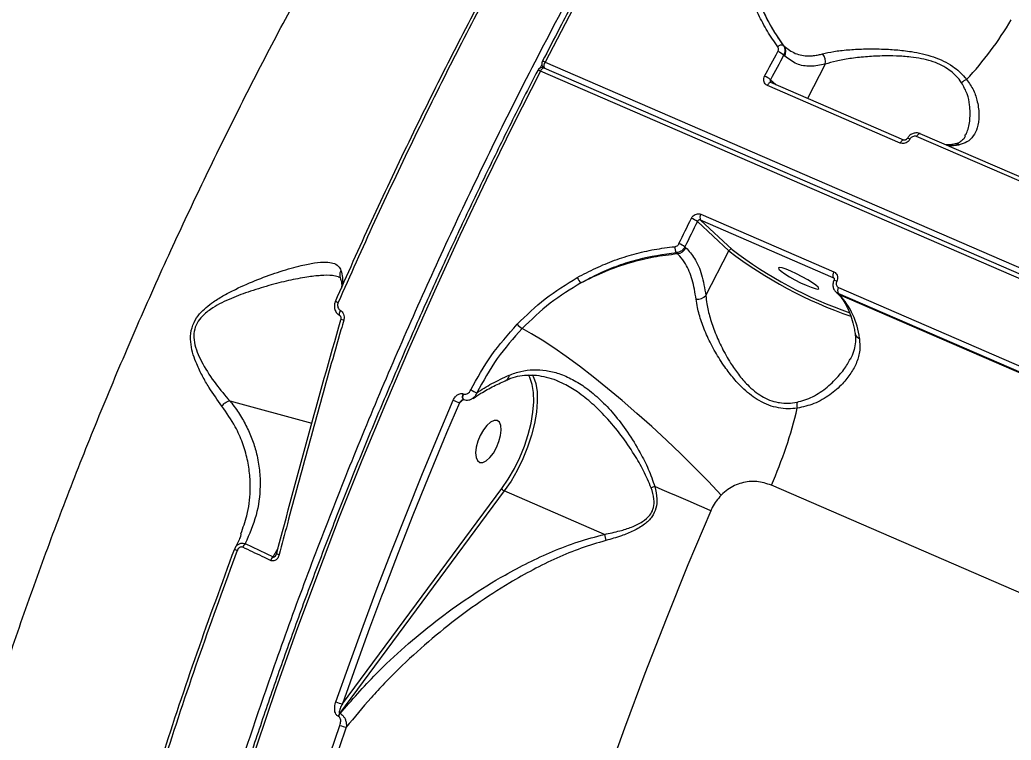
# Model space of a CAD drawing. Header units: millimetres. Extents: x -10881 to 8954, y -8695 to 5624.
# Drawn here: x -5964 to -5766.9, y 3173.7 to 3316.8 of the extents above; entities that cross this region are included whole.
import ezdxf

# ---------------------------------------------------------------- set-up
doc = ezdxf.new("R2010")
doc.units = ezdxf.units.MM
for name, color, linetype in [('DIKOM_ОБЪЕКТ', 7, 'Continuous'), ('DIKOM_РАЗМЕР_ЗОНА', 7, 'Continuous'), ('DIKOM_РАЗМЕР_ОБЪЕКТА', 7, 'Continuous')]:
    doc.layers.add(name, color=color, linetype=linetype)
doc.styles.add('style1', font='arial.ttf', dxfattribs={"width": 0.8})
doc.dimstyles.new('1-50', dxfattribs={"dimtxt": 300, "dimasz": 200, "dimexe": 100, "dimexo": 0, "dimgap": 100, "dimtad": 1, "dimtxsty": 'style1', "dimcen": 200, "dimclrd": 7, "dimclre": 7, "dimclrt": 7, "dimadec": 1, "dimazin": 2, "dimtfac": 1, "dimtmove": 0, "dimatfit": 2, "dimfxl": 0, "dimlwd": 25, "dimlwe": 18, "dimarcsym": 0})

# ---------------------------------------------------------------- blocks, each defined once
blk = doc.blocks.new('*D9')
at = {"layer": 'Defpoints', "color": 0, "transparency": 16777216}
for p in [(-9533.99, 4149), (-6877.05, 4149), (-2715.65, -5051.15)]:
    blk.add_point(p, dxfattribs=at)
at = {"layer": 'DIKOM_РАЗМЕР_ОБЪЕКТА', "color": 7, "lineweight": 18, "transparency": 16777216}
for p, q in [((-6877.05, 4149), (-9633.99, 4149)), ((-2715.65, -5051.15), (-9633.99, -5051.15))]:
    blk.add_line(p, q, dxfattribs=at)
at = {"layer": 'DIKOM_РАЗМЕР_ОБЪЕКТА', "color": 7, "lineweight": 25, "transparency": 16777216}
blk.add_line((-9533.99, -4851.15), (-9533.99, 3949), dxfattribs=at)
at = {"layer": 'DIKOM_РАЗМЕР_ОБЪЕКТА', "color": 7, "transparency": 16777216}
for points in [[(-9567.32, 3949), (-9500.66, 3949), (-9533.99, 4149)], [(-9567.32, -4851.15), (-9500.66, -4851.15), (-9533.99, -5051.15)]]:
    blk.add_solid(points, dxfattribs=at)
at = {"layer": 'DIKOM_РАЗМЕР_ОБЪЕКТА', "color": 7, "transparency": 16777216, "insert": (-9787.16, -451.07), "char_height": 300, "attachment_point": 5, "rotation": 90, "style": 'style1'}
blk.add_mtext('9200', dxfattribs=at)
blk = doc.blocks.new('*D11')
at = {"layer": 'Defpoints', "color": 0, "transparency": 16777216}
for p in [(-7028.45, 5624.13), (-10431.26, -7165.91), (-2784.83, -7165.91)]:
    blk.add_point(p, dxfattribs=at)
at = {"layer": 'DIKOM_РАЗМЕР_ЗОНА', "color": 7, "lineweight": 18, "transparency": 16777216}
for p, q in [((-7028.45, 5624.13), (-10531.26, 5624.13)), ((-2784.83, -7165.91), (-10531.26, -7165.91))]:
    blk.add_line(p, q, dxfattribs=at)
at = {"layer": 'DIKOM_РАЗМЕР_ЗОНА', "color": 7, "lineweight": 25, "transparency": 16777216}
blk.add_line((-10431.26, 5424.13), (-10431.26, -6965.91), dxfattribs=at)
at = {"layer": 'DIKOM_РАЗМЕР_ЗОНА', "color": 7, "transparency": 16777216}
for points in [[(-10464.6, 5424.13), (-10397.93, 5424.13), (-10431.26, 5624.13)], [(-10464.6, -6965.91), (-10397.93, -6965.91), (-10431.26, -7165.91)]]:
    blk.add_solid(points, dxfattribs=at)
at = {"layer": 'DIKOM_РАЗМЕР_ЗОНА', "color": 7, "transparency": 16777216, "insert": (-10684.43, -770.89), "char_height": 300, "attachment_point": 5, "rotation": 90, "style": 'style1'}
blk.add_mtext('12800', dxfattribs=at)

msp = doc.modelspace()

# ---------------------------------------------------------------- linework, layer by layer
at = {"layer": 'DIKOM_ОБЪЕКТ', "color": 7, "linetype": 'Continuous', "lineweight": 15}
for p, q in [((-5812.202, 3311.744), (-5812.017, 3311.573)), ((-5811.922, 3309.61), (-5812.123, 3309.796)), ((-5860.204, 3307.975), (-5860.617, 3307.177)), ((-5461.015, 3133.613), (-5860.463, 3306.636)), ((-5859.898, 3307.354), (-5859.815, 3307.277)), ((-5460.28, 3134.221), (-5859.729, 3307.244)), ((-5859.553, 3308.401), (-5460.105, 3135.378)), ((-5803.891, 3308.003), (-5807.386, 3301.224)), ((-5814.755, 3304.933), (-5813.71, 3303.964)), ((-5788.952, 3292.353), (-5815.362, 3303.792)), ((-5814.64, 3304.371), (-5814.696, 3304.404)), ((-5788.235, 3292.929), (-5814.645, 3304.368)), ((-5717.219, 3263.965), (-5785.72, 3293.636)), ((-5716.505, 3264.535), (-5785.005, 3294.207)), ((-5802.251, 3265.598), (-5828.661, 3277.038)), ((-5828.661, 3277.038), (-5822.364, 3271.197)), ((-5828.558, 3278.199), (-5802.148, 3266.76)), ((-5823.003, 3270.935), (-5829.282, 3276.759)), ((-5831.745, 3271.739), (-5831.544, 3271.553)), ((-5833.259, 3270.374), (-5833.444, 3270.545)), ((-5827.589, 3262.041), (-5823.003, 3270.935)), ((-5802.093, 3265.452), (-5802.251, 3265.598)), ((-5801.191, 3263.63), (-5732.69, 3233.959)), ((-5801.744, 3262.77), (-5801.521, 3262.563)), ((-5732.79, 3232.803), (-5801.291, 3262.474)), ((-5801.291, 3262.474), (-5801.069, 3262.269)), ((-5801.069, 3262.269), (-5732.569, 3232.597)), ((-5862.587, 3245.788), (-5862.847, 3246.269)), ((-5867.136, 3245.311), (-5867.164, 3245.298)), ((-5856.762, 3244.891), (-5856.957, 3244.973)), ((-5875.799, 3242.512), (-5875.721, 3242.478)), ((-5922.22, 3241.156), (-5905.911, 3236.707)), ((-5876.583, 3240.718), (-5879.117, 3234.746)), ((-5875.749, 3241.406), (-5876.583, 3240.718)), ((-5875.793, 3241.425), (-5875.715, 3241.391)), ((-5525.709, 3099.255), (-5814.566, 3224.375)), ((-5867.649, 3223.223), (-5900.399, 3179.039)), ((-5899.844, 3180.929), (-5868.146, 3223.694)), ((-5847.749, 3214.603), (-5867.649, 3223.223)), ((-5920.046, 3214.61), (-5920.006, 3214.73)), ((-5919.138, 3212.766), (-5913.614, 3210.156)), ((-5913.614, 3210.156), (-5912.61, 3211.846)), ((-5900.399, 3179.039), (-5900.299, 3178.996)), ((-5900.594, 3178.428), (-5900.694, 3178.471))]:
    msp.add_line(p, q, dxfattribs=at)
at = {"layer": 'DIKOM_ОБЪЕКТ', "color": 7, "linetype": 'Continuous', "lineweight": 15, "flags": 128}
for points in [[(-5853.952, 3319.067), (-5859.553, 3308.401)], [(-5815.899, 3305.635), (-5815.571, 3306.246), (-5815.242, 3306.857), (-5814.912, 3307.467), (-5814.583, 3308.076), (-5814.252, 3308.685), (-5813.922, 3309.294), (-5813.591, 3309.902), (-5813.26, 3310.51)], [(-5812.123, 3309.796), (-5812.453, 3309.19), (-5812.783, 3308.583), (-5813.113, 3307.976), (-5813.442, 3307.368), (-5813.771, 3306.76), (-5814.1, 3306.151), (-5814.428, 3305.542), (-5814.755, 3304.933)], [(-5860.463, 3306.636), (-5865.926, 3295.841), (-5871.266, 3284.947), (-5876.477, 3273.961), (-5881.556, 3262.894), (-5886.497, 3251.753), (-5891.297, 3240.55), (-5895.953, 3229.292), (-5900.459, 3217.991), (-5904.812, 3206.654), (-5909.009, 3195.293), (-5913.046, 3183.915), (-5916.919, 3172.532), (-5920.625, 3161.152), (-5924.162, 3149.785), (-5927.526, 3138.441), (-5930.714, 3127.129), (-5933.723, 3115.858), (-5936.552, 3104.639), (-5939.198, 3093.481), (-5941.658, 3082.392), (-5943.93, 3071.383), (-5946.013, 3060.463), (-5947.905, 3049.641)], [(-5859.729, 3307.244), (-5859.747, 3307.251), (-5859.836, 3307.259), (-5859.936, 3307.231), (-5860.043, 3307.169), (-5860.154, 3307.074), (-5860.264, 3306.95), (-5860.368, 3306.802), (-5860.463, 3306.636)], [(-5859.784, 3307.266), (-5859.825, 3307.293), (-5859.898, 3307.354)], [(-5814.645, 3304.368), (-5814.661, 3304.374), (-5814.747, 3304.384), (-5814.844, 3304.359), (-5814.949, 3304.3), (-5815.057, 3304.211), (-5815.164, 3304.093), (-5815.267, 3303.952), (-5815.362, 3303.792)], [(-5788.234, 3292.928), (-5788.251, 3292.935), (-5788.337, 3292.944), (-5788.435, 3292.919), (-5788.539, 3292.861), (-5788.647, 3292.771), (-5788.755, 3292.654), (-5788.858, 3292.512), (-5788.952, 3292.353)], [(-5785.005, 3294.207), (-5785.021, 3294.213), (-5785.107, 3294.222), (-5785.204, 3294.198), (-5785.308, 3294.14), (-5785.415, 3294.051), (-5785.522, 3293.935), (-5785.625, 3293.795), (-5785.72, 3293.636)], [(-5832.929, 3272.362), (-5832.622, 3272.992), (-5832.315, 3273.622), (-5832.007, 3274.252), (-5831.698, 3274.881), (-5831.389, 3275.51), (-5831.08, 3276.138), (-5830.77, 3276.767), (-5830.46, 3277.395)], [(-5829.282, 3276.759), (-5829.591, 3276.133), (-5829.9, 3275.506), (-5830.209, 3274.879), (-5830.517, 3274.252), (-5830.825, 3273.624), (-5831.132, 3272.996), (-5831.439, 3272.368), (-5831.745, 3271.739)], [(-5807.647, 3264.075), (-5806.662, 3263.679), (-5805.879, 3263.428), (-5805.362, 3263.343), (-5805.153, 3263.431), (-5805.268, 3263.685), (-5805.698, 3264.084), (-5806.408, 3264.596), (-5807.342, 3265.179), (-5808.422, 3265.787), (-5809.562, 3266.369), (-5810.67, 3266.879), (-5811.655, 3267.275), (-5812.438, 3267.526), (-5812.955, 3267.611), (-5813.165, 3267.523), (-5813.05, 3267.269), (-5812.62, 3266.87), (-5811.909, 3266.358), (-5810.976, 3265.775), (-5809.895, 3265.167), (-5808.755, 3264.585), (-5807.647, 3264.075)], [(-5801.521, 3262.563), (-5801.374, 3262.442), (-5801.069, 3262.269)], [(-5900.695, 3260.633), (-5900.821, 3260.687), (-5900.934, 3260.736), (-5901.033, 3260.778), (-5901.115, 3260.813), (-5901.178, 3260.839), (-5901.22, 3260.856), (-5901.24, 3260.863), (-5901.239, 3260.86)], [(-5900.261, 3259.125), (-5900.361, 3258.908), (-5900.434, 3258.694), (-5900.475, 3258.495), (-5900.483, 3258.322), (-5900.455, 3258.187), (-5900.395, 3258.096), (-5900.362, 3258.073)], [(-5900.15, 3257.272), (-5900.15, 3257.269), (-5900.131, 3257.253)], [(-5824.542, 3222.414), (-5827.092, 3225.103), (-5829.776, 3227.834), (-5832.565, 3230.579), (-5835.434, 3233.313), (-5838.354, 3236.008), (-5841.296, 3238.637), (-5844.231, 3241.175), (-5847.13, 3243.596), (-5849.965, 3245.877), (-5852.706, 3247.994), (-5855.329, 3249.928), (-5857.805, 3251.659), (-5860.112, 3253.169), (-5862.226, 3254.445), (-5864.126, 3255.473)], [(-5868.146, 3223.694), (-5866.855, 3225.589), (-5865.657, 3227.66), (-5864.582, 3229.858), (-5863.653, 3232.132), (-5862.894, 3234.428), (-5862.321, 3236.691), (-5861.949, 3238.869), (-5861.787, 3240.91), (-5861.838, 3242.765), (-5862.1, 3244.39), (-5862.568, 3245.749), (-5862.587, 3245.788)], [(-5862.106, 3246.369), (-5861.898, 3245.967), (-5861.627, 3245.291)], [(-5861.627, 3245.291), (-5861.415, 3244.566), (-5861.144, 3242.889), (-5861.092, 3240.976), (-5861.26, 3238.872), (-5861.643, 3236.626), (-5862.234, 3234.292), (-5863.017, 3231.925), (-5863.974, 3229.58), (-5865.083, 3227.312), (-5866.318, 3225.177), (-5867.649, 3223.223)], [(-5875.794, 3241.425), (-5875.847, 3241.46), (-5875.924, 3241.581), (-5875.959, 3241.762), (-5875.948, 3241.991), (-5875.893, 3242.248), (-5875.799, 3242.512)], [(-5875.715, 3241.391), (-5875.769, 3241.426), (-5875.846, 3241.547), (-5875.881, 3241.729), (-5875.87, 3241.957), (-5875.816, 3242.214), (-5875.721, 3242.478)], [(-5901.129, 3181.309), (-5898.454, 3188.842), (-5895.708, 3196.369), (-5892.893, 3203.886), (-5890.009, 3211.392), (-5887.058, 3218.883), (-5884.041, 3226.357), (-5880.959, 3233.81), (-5877.813, 3241.241)], [(-5871.102, 3236.252), (-5871.802, 3235.354), (-5872.421, 3234.269), (-5872.911, 3233.086), (-5873.231, 3231.901), (-5873.355, 3230.81), (-5873.273, 3229.9), (-5872.992, 3229.247), (-5872.534, 3228.902), (-5871.938, 3228.893), (-5871.25, 3229.223), (-5870.527, 3229.862), (-5869.827, 3230.761), (-5869.208, 3231.846), (-5868.718, 3233.028), (-5868.398, 3234.214), (-5868.275, 3235.305), (-5868.356, 3236.214), (-5868.637, 3236.868), (-5869.095, 3237.213), (-5869.691, 3237.221), (-5870.379, 3236.892), (-5871.102, 3236.252)], [(-5879.117, 3234.746), (-5879.721, 3233.305), (-5882.796, 3225.869), (-5885.806, 3218.413), (-5888.75, 3210.94), (-5891.627, 3203.452), (-5892.05, 3202.333)], [(-5826.628, 3219.299), (-5827.949, 3219.871), (-5829.294, 3220.453), (-5830.66, 3221.043), (-5832.046, 3221.64), (-5833.448, 3222.245), (-5834.865, 3222.855), (-5836.294, 3223.47), (-5837.734, 3224.089)], [(-5826.628, 3219.299), (-5831.141, 3208.56), (-5835.506, 3197.773), (-5839.72, 3186.947), (-5843.777, 3176.093), (-5847.674, 3165.22), (-5851.407, 3154.339), (-5854.974, 3143.459), (-5858.371, 3132.592), (-5861.594, 3121.747), (-5864.64, 3110.934), (-5867.507, 3100.163), (-5870.193, 3089.444), (-5872.694, 3078.788), (-5875.008, 3068.204), (-5877.133, 3057.701)], [(-5912.923, 3210.767), (-5912.921, 3210.769), (-5912.898, 3210.771)], [(-5892.05, 3202.333), (-5894.435, 3195.953), (-5897.175, 3188.444), (-5899.844, 3180.929)], [(-5920.151, 3111.338), (-5917.989, 3119.449), (-5915.734, 3127.582), (-5913.388, 3135.735), (-5910.95, 3143.902), (-5908.424, 3152.082), (-5905.809, 3160.269), (-5903.106, 3168.462), (-5900.318, 3176.655)], [(-5899.065, 3176.286), (-5901.847, 3168.111), (-5904.544, 3159.936), (-5907.153, 3151.767), (-5909.674, 3143.605), (-5912.106, 3135.456), (-5914.447, 3127.321), (-5916.697, 3119.206), (-5918.855, 3111.113)]]:
    msp.add_lwpolyline(points, dxfattribs=at)
at = {"layer": 'DIKOM_ОБЪЕКТ', "color": 7, "linetype": 'Continuous', "lineweight": 15}
for centre, radius, start, end in [((-5824.498, 3350.615), 66.779, 316.88812, 329.601), ((-5812.548, 3310.797), 1.008, 69.93145, 137.46924), ((-5813.548, 3310.515), 1.861, 330.89554, 34.63329), ((-5860.041, 3307.669), 0.879, 56.27418, 94.2707), ((-5814.711, 3306.937), 3.857, 47.85194, 67.9049), ((-5806.12, 3308.56), 2.298, 345.95619, 40.92848), ((-5860.126, 3306.326), 1, 66.57991, 152.78518), ((-5860.96, 3305.885), 0.901, 56.50683, 93.52735), ((-5859.218, 3308.087), 1, 166.21991, 227.15114), ((-5859.218, 3308.087), 1, 152.66335, 166.21991), ((-5858.523, 3307.683), 1.255, 145.15104, 201.2695), ((-5817.45, 3301.829), 4.11, 49.04496, 67.8365), ((-5774.65, 3302.237), 2.951, 111.84095, 135.16163), ((-5787.454, 3292.496), 0.766, 54.94123, 99.15194), ((-5779.206, 3301.971), 10.146, 268.24516, 281.28899), ((-5777.846, 3290.609), 1.545, 66.09988, 100.27536), ((-5833.045, 3271.188), 6.723, 55.95845, 67.38475), ((-5827.593, 3277.529), 1.175, 145.20737, 204.69639), ((-5831.954, 3271.598), 1.824, 175.04017, 215.25656), ((-5833.482, 3272.534), 2.172, 275.88983, 333.13443), ((-5835.861, 3265.356), 7.595, 57.18894, 67.29641), ((-5822.54, 3270.715), 0.513, 69.89321, 154.57468), ((-5771.98, 3336.91), 82.805, 232.52165, 250.97575), ((-5771.134, 3338.551), 85.219, 232.5072, 251.08487), ((-5850.323, 3266.762), 3.038, 201.96708, 226.52054), ((-5801.183, 3266.089), 1.175, 145.20737, 204.69639), ((-5802.169, 3263.909), 1.141, 58.59584, 87.42556), ((-5800.228, 3262.965), 1.171, 145.34644, 204.7701), ((-5829.349, 3263.775), 2.47, 265.97257, 315.42187), ((-5812.077, 3251.936), 15.098, 6.07222, 43.187), ((-5900.133, 3255.722), 1.55, 68.48024, 90.64706), ((-5861.023, 3259.977), 5.47, 221.79647, 235.44124), ((-5796.592, 3254.817), 1.368, 192.28302, 249.80483), ((-5867.631, 3246.097), 0.929, 302.19883, 7.11644), ((-5863.035, 3264.687), 24.179, 242.20428, 245.2897), ((-5844.988, 3316.777), 82.36, 246.51251, 247.44232), ((-5893.776, 3259.524), 86.659, 336.07064, 346.74874), ((-5806.055, 3240.382), 3.446, 172.32634, 192.09538), ((-5831.409, 3204.026), 21.036, 107.49703, 109.59642), ((-5867.31, 3224.077), 0.919, 204.60442, 248.32254), ((-5801.553, 3224.303), 47.204, 191.85881, 193.39476), ((-5917.782, 3211.329), 1.976, 133.33965, 159.30441), ((-5920.517, 3212.366), 0.963, 221.44708, 257.77977), ((-5912.316, 3208.723), 1.934, 132.15981, 158.8051), ((-5912.043, 3212.44), 1.89, 242.23173, 259.64659), ((-5899.144, 3185.662), 4.784, 245.47843, 261.58671), ((-5898.651, 3177.77), 2.161, 144.00744, 161.05146), ((-5898.551, 3177.726), 2.161, 144.00744, 161.05146), ((-5898.349, 3181.024), 4.791, 245.74665, 261.41077)]:
    msp.add_arc(centre, radius, start, end, dxfattribs=at)
for points, knots in [([(-5585.726, 3568.954), (-5586.155, 3568.965), (-5588.373, 3569.027), (-5592.479, 3568.846), (-5598.043, 3568.398), (-5603.707, 3567.63), (-5609.456, 3566.574), (-5615.288, 3565.222), (-5621.198, 3563.577), (-5627.181, 3561.64), (-5633.233, 3559.412), (-5639.349, 3556.895), (-5645.524, 3554.092), (-5651.754, 3551.004), (-5658.034, 3547.634), (-5664.358, 3543.984), (-5670.723, 3540.058), (-5677.124, 3535.858), (-5683.555, 3531.388), (-5690.012, 3526.651), (-5696.49, 3521.651), (-5702.984, 3516.391), (-5709.49, 3510.876), (-5716.002, 3505.109), (-5722.516, 3499.096), (-5729.027, 3492.841), (-5735.53, 3486.348), (-5742.019, 3479.622), (-5748.492, 3472.669), (-5754.942, 3465.493), (-5761.364, 3458.101), (-5767.755, 3450.497), (-5774.109, 3442.687), (-5780.421, 3434.678), (-5786.687, 3426.475), (-5792.902, 3418.084), (-5799.061, 3409.512), (-5805.16, 3400.765), (-5811.194, 3391.85), (-5817.16, 3382.773), (-5823.051, 3373.541), (-5828.864, 3364.162), (-5834.595, 3354.642), (-5840.239, 3344.988), (-5845.792, 3335.208), (-5851.248, 3325.308), (-5856.016, 3316.412), (-5858.938, 3310.794), (-5860.107, 3308.546)], [0, 0, 0, 0, 0.0053175, 0.0275252, 0.0497452, 0.0719767, 0.094219, 0.1164707, 0.1387306, 0.1609973, 0.1832695, 0.2055461, 0.2278259, 0.2501081, 0.2723918, 0.2946765, 0.3169615, 0.3392464, 0.3615309, 0.3838147, 0.4060977, 0.4283797, 0.4506608, 0.4729407, 0.4952197, 0.5174975, 0.5397743, 0.56205, 0.5843248, 0.6065986, 0.6288715, 0.6511435, 0.6734147, 0.6956851, 0.7179548, 0.7402238, 0.7624921, 0.7847599, 0.8070272, 0.8292939, 0.8515602, 0.873826, 0.8960915, 0.9183566, 0.9406214, 0.9628859, 0.9851502, 1, 1, 1, 1]), ([(-5914.926, 2811.206), (-5914.941, 2811.221), (-5916.945, 2813.125), (-5920.621, 2817.52), (-5925.919, 2824.457), (-5930.811, 2832.139), (-5935.287, 2840.355), (-5939.326, 2849.077), (-5942.951, 2858.276), (-5946.2, 2868.049), (-5949.084, 2878.457), (-5951.582, 2889.474), (-5953.683, 2901.121), (-5955.363, 2913.303), (-5956.599, 2925.852), (-5957.403, 2938.697), (-5957.793, 2951.827), (-5957.773, 2965.379), (-5957.337, 2979.431), (-5956.476, 2993.938), (-5955.177, 3008.918), (-5953.445, 3024.244), (-5951.306, 3039.706), (-5948.783, 3055.227), (-5945.893, 3070.809), (-5942.607, 3086.61), (-5938.9, 3102.722), (-5934.777, 3119.084), (-5930.224, 3135.708), (-5925.276, 3152.451), (-5920.002, 3169.082), (-5914.437, 3185.531), (-5908.594, 3201.806), (-5902.411, 3218.077), (-5895.851, 3234.432), (-5888.931, 3250.803), (-5881.638, 3267.198), (-5874.032, 3283.469), (-5865.8, 3300.246), (-5856.935, 3317.426), (-5847.41, 3334.946), (-5837.558, 3352.153), (-5827.391, 3369.015), (-5817.032, 3385.333), (-5806.523, 3401.042), (-5797.022, 3414.572), (-5790.956, 3422.757), (-5788.486, 3426.09)], [0, 0, 0, 0, 0.0001796, 0.0227173, 0.0452551, 0.0679587, 0.0906624, 0.1125681, 0.1344738, 0.1565316, 0.1785895, 0.2011273, 0.2236651, 0.2463687, 0.2690723, 0.2909777, 0.3128832, 0.3349408, 0.3569984, 0.3795359, 0.4020734, 0.4247767, 0.4474801, 0.4693857, 0.4912913, 0.513349, 0.5354068, 0.5579444, 0.5804821, 0.6031856, 0.6258891, 0.6477947, 0.6697003, 0.6917581, 0.7138159, 0.7363535, 0.7588912, 0.7815947, 0.8042982, 0.8297982, 0.8552982, 0.8808578, 0.9065989, 0.9324012, 0.957524, 0.9827037, 1, 1, 1, 1]), ([(-5957.99, 2867.527), (-5958.262, 2867.78), (-5960.75, 2870.106), (-5965.058, 2875.314), (-5970.864, 2883.199), (-5975.855, 2891.49), (-5980.152, 2899.892), (-5983.825, 2908.287), (-5987.149, 2917.216), (-5990.136, 2926.737), (-5992.76, 2936.826), (-5995.009, 2947.505), (-5996.855, 2958.686), (-5998.256, 2970.096), (-5999.234, 2981.653), (-5999.818, 2993.332), (-6000.023, 3005.384), (-5999.843, 3017.88), (-5999.266, 3030.779), (-5998.28, 3044.098), (-5996.886, 3057.725), (-5994.857, 3073.368), (-5992.001, 3091.102), (-5988.089, 3111.055), (-5983.403, 3131.419), (-5978.501, 3150.04), (-5973.648, 3166.721), (-5969.046, 3181.408), (-5964.099, 3196.153), (-5958.776, 3211.039), (-5953.091, 3226.005), (-5947.036, 3241.06), (-5940.661, 3256.07), (-5934.094, 3270.747), (-5927.381, 3285.036), (-5920.537, 3298.954), (-5913.449, 3312.736), (-5906.081, 3326.451), (-5898.456, 3340.044), (-5890.561, 3353.512), (-5882.473, 3366.767), (-5876.926, 3375.376), (-5874.153, 3379.681)], [0, 0, 0, 0, 0.0035571, 0.0326462, 0.0619524, 0.0913319, 0.1155833, 0.1398346, 0.1642553, 0.188676, 0.2136354, 0.2385948, 0.2637427, 0.2888906, 0.3123804, 0.3358702, 0.3595208, 0.3831714, 0.407333, 0.4314947, 0.4558346, 0.4801745, 0.5136084, 0.5471601, 0.581073, 0.6151078, 0.6389632, 0.6628187, 0.6868421, 0.7108655, 0.7354136, 0.7599618, 0.7846887, 0.8094157, 0.8328454, 0.8562751, 0.8798571, 0.9034392, 0.9274977, 0.9515563, 0.9757781, 1, 1, 1, 1]), ([(-5813.291, 3311.479), (-5814, 3312.5), (-5815.415, 3314.538), (-5817.17, 3317.845), (-5818.64, 3321.33), (-5819.813, 3324.996), (-5820.304, 3327.552), (-5820.55, 3328.835)], [0, 0, 0, 0, 0.19768131, 0.39470003, 0.59308917, 0.79579842, 1, 1, 1, 1]), ([(-5812.017, 3311.573), (-5812.853, 3312.783), (-5814.533, 3315.216), (-5816.582, 3319.34), (-5818.282, 3323.829), (-5818.977, 3327.088), (-5819.327, 3328.727)], [0, 0, 0, 0, 0.2373861, 0.4771596, 0.7370093, 1, 1, 1, 1]), ([(-5819.327, 3328.727), (-5818.803, 3326.309), (-5818.009, 3322.65), (-5816.054, 3318.079), (-5814.312, 3314.775), (-5812.898, 3312.744), (-5812.202, 3311.744)], [0, 0, 0, 0, 0.39516785, 0.59792851, 0.80218125, 1, 1, 1, 1]), ([(-5901.239, 3260.86), (-5898.864, 3266.185), (-5894.11, 3276.845), (-5886.605, 3292.663), (-5878.849, 3308.363), (-5873.452, 3318.657), (-5870.751, 3323.809)], [0, 0, 0, 0, 0.2489042, 0.4982426, 0.7488996, 1, 1, 1, 1]), ([(-5870.166, 3323.684), (-5872.847, 3318.569), (-5878.214, 3308.331), (-5885.961, 3292.654), (-5893.501, 3276.766), (-5898.296, 3266.014), (-5900.695, 3260.633)], [0, 0, 0, 0, 0.2489045, 0.498243, 0.7488998, 1, 1, 1, 1]), ([(-5813.26, 3310.51), (-5813.216, 3310.612), (-5813.128, 3310.815), (-5813.129, 3311.135), (-5813.205, 3311.354), (-5813.276, 3311.457), (-5813.291, 3311.479)], [0, 0, 0, 0, 0.3067236, 0.613302, 0.919473, 1, 1, 1, 1]), ([(-5812.202, 3311.744), (-5812.172, 3311.701), (-5812.029, 3311.494), (-5811.874, 3311.054), (-5811.865, 3310.41), (-5812.037, 3310.001), (-5812.123, 3309.796)], [0, 0, 0, 0, 0.08064893, 0.38707274, 0.69356792, 1, 1, 1, 1]), ([(-5812.017, 3311.573), (-5811.308, 3311.039), (-5809.869, 3309.958), (-5807.783, 3309.62), (-5806.183, 3309.7), (-5805.266, 3309.838), (-5804.656, 3309.996), (-5804.384, 3310.066)], [0, 0, 0, 0, 0.3362051, 0.6821774, 0.7953134, 0.9087958, 1, 1, 1, 1]), ([(-5804.384, 3310.066), (-5803.677, 3310.233), (-5802.242, 3310.574), (-5799.451, 3310.886), (-5796.265, 3311.06), (-5793.012, 3311.061), (-5789.792, 3310.893), (-5787.029, 3310.583), (-5784.519, 3310.109), (-5782.35, 3309.503), (-5780.293, 3308.667), (-5778.566, 3307.657), (-5777.166, 3306.542), (-5776.295, 3305.65), (-5775.863, 3305.118), (-5775.748, 3304.977)], [0, 0, 0, 0, 0.1084482, 0.2201558, 0.3275547, 0.4381843, 0.5236545, 0.6113343, 0.6743237, 0.7388789, 0.8025477, 0.8686519, 0.9236075, 0.9797373, 1, 1, 1, 1]), ([(-5803.891, 3308.003), (-5804.872, 3307.811), (-5806.891, 3307.417), (-5809.635, 3307.913), (-5811.152, 3309.039), (-5811.922, 3309.61)], [0, 0, 0, 0, 0.3175173, 0.6539172, 1, 1, 1, 1]), ([(-5776.743, 3304.318), (-5776.842, 3304.458), (-5777.48, 3305.355), (-5778.708, 3306.596), (-5780.655, 3307.793), (-5781.911, 3308.319), (-5783.279, 3308.77), (-5784.763, 3309.14), (-5787.118, 3309.49), (-5789.764, 3309.664), (-5792.813, 3309.667), (-5795.962, 3309.492), (-5799.016, 3309.143), (-5801.757, 3308.662), (-5803.173, 3308.225), (-5803.891, 3308.003)], [0, 0, 0, 0, 0.0201015, 0.1287258, 0.1852706, 0.2440052, 0.254864, 0.3167944, 0.3805909, 0.4664196, 0.5546309, 0.663824, 0.7761654, 0.8865567, 1, 1, 1, 1]), ([(-5861.016, 3306.784), (-5861.928, 3305.001), (-5864.574, 3299.83), (-5868.872, 3291.2), (-5873.868, 3280.87), (-5878.746, 3270.461), (-5883.505, 3259.982), (-5888.141, 3249.44), (-5892.649, 3238.843), (-5897.027, 3228.2), (-5901.271, 3217.518), (-5905.379, 3206.806), (-5909.347, 3196.071), (-5913.171, 3185.321), (-5916.85, 3174.565), (-5920.381, 3163.811), (-5923.76, 3153.067), (-5926.985, 3142.34), (-5930.055, 3131.639), (-5932.965, 3120.972), (-5935.715, 3110.346), (-5938.303, 3099.771), (-5940.725, 3089.253), (-5942.981, 3078.801), (-5945.069, 3068.423), (-5946.987, 3058.125), (-5948.734, 3047.917), (-5950.308, 3037.805), (-5951.708, 3027.798), (-5952.933, 3017.902), (-5953.983, 3008.125), (-5954.855, 2998.475), (-5955.551, 2988.959), (-5956.068, 2979.583), (-5956.407, 2970.355), (-5956.568, 2961.282), (-5956.549, 2952.37), (-5956.352, 2943.627), (-5955.976, 2935.058), (-5955.421, 2926.671), (-5954.688, 2918.471), (-5953.777, 2910.464), (-5952.689, 2902.657), (-5951.425, 2895.056), (-5949.985, 2887.665), (-5948.37, 2880.492), (-5946.582, 2873.541), (-5944.622, 2866.817), (-5942.49, 2860.326), (-5940.189, 2854.073), (-5937.721, 2848.062), (-5935.087, 2842.298), (-5932.288, 2836.786), (-5929.328, 2831.53), (-5926.208, 2826.536), (-5922.933, 2821.802), (-5919.497, 2817.348), (-5916.413, 2813.689), (-5914.415, 2811.629), (-5913.67, 2810.86)], [0, 0, 0, 0, 0.0093752, 0.0271879, 0.045001, 0.062814, 0.080627, 0.0984399, 0.1162528, 0.1340657, 0.1518787, 0.1696917, 0.1875048, 0.205318, 0.2231313, 0.2409448, 0.2587584, 0.2765723, 0.2943864, 0.3122008, 0.3300155, 0.3478305, 0.3656459, 0.3834616, 0.4012778, 0.4190944, 0.4369116, 0.4547292, 0.4725474, 0.4903663, 0.5081858, 0.5260059, 0.5438268, 0.5616485, 0.5794709, 0.5972942, 0.6151183, 0.6329434, 0.6507693, 0.6685962, 0.686424, 0.7042526, 0.7220821, 0.7399123, 0.7577431, 0.7755745, 0.793406, 0.8112375, 0.8290684, 0.8468982, 0.8647265, 0.8825524, 0.9003751, 0.9181937, 0.9360071, 0.9538143, 0.9716142, 0.9894056, 1, 1, 1, 1]), ([(-5815.362, 3303.792), (-5815.45, 3303.838), (-5815.671, 3303.954), (-5815.935, 3304.261), (-5816.091, 3304.693), (-5816.095, 3305.177), (-5815.964, 3305.483), (-5815.899, 3305.635)], [0, 0, 0, 0, 0.1406201, 0.3550994, 0.5698681, 0.7848826, 1, 1, 1, 1]), ([(-5814.755, 3304.933), (-5814.779, 3304.883), (-5814.825, 3304.784), (-5814.826, 3304.628), (-5814.785, 3304.493), (-5814.722, 3304.432), (-5814.695, 3304.406)], [0, 0, 0, 0, 0.2658719, 0.5313731, 0.7962908, 1, 1, 1, 1]), ([(-5775.748, 3304.977), (-5775.26, 3304.264), (-5774.267, 3302.814), (-5773.495, 3300.321), (-5773.198, 3297.726), (-5773.53, 3295.416), (-5774.376, 3293.67), (-5775.547, 3292.512), (-5776.691, 3292.176), (-5777.22, 3292.021)], [0, 0, 0, 0, 0.12609926, 0.25672808, 0.42433675, 0.59686359, 0.73529915, 0.8775694, 1, 1, 1, 1]), ([(-5776.091, 3293.754), (-5775.944, 3294.009), (-5775.415, 3294.923), (-5775.026, 3297), (-5775.037, 3299.592), (-5775.531, 3302.129), (-5776.335, 3303.582), (-5776.743, 3304.318)], [0, 0, 0, 0, 0.0988267, 0.3550895, 0.6180713, 0.806361, 1, 1, 1, 1]), ([(-5787.013, 3293.123), (-5787.071, 3293.029), (-5787.217, 3292.793), (-5787.563, 3292.49), (-5788.02, 3292.28), (-5788.512, 3292.215), (-5788.805, 3292.307), (-5788.952, 3292.353)], [0, 0, 0, 0, 0.1418471, 0.3567284, 0.5713333, 0.7857186, 1, 1, 1, 1]), ([(-5787.58, 3293.254), (-5787.594, 3293.227), (-5787.631, 3293.154), (-5787.736, 3293.048), (-5787.873, 3292.958), (-5788.015, 3292.909), (-5788.139, 3292.901), (-5788.209, 3292.916), (-5788.23, 3292.928), (-5788.234, 3292.93)], [0, 0, 0, 0, 0.0994752, 0.2665327, 0.4282456, 0.5937875, 0.7684296, 0.9628415, 1, 1, 1, 1]), ([(-5785.013, 3294.189), (-5785.068, 3294.218), (-5785.32, 3294.355), (-5785.865, 3294.39), (-5786.559, 3294.234), (-5787.186, 3293.843), (-5787.441, 3293.438), (-5787.562, 3293.245)], [0, 0, 0, 0, 0.0627922, 0.291884, 0.5280598, 0.7742668, 1, 1, 1, 1]), ([(-5785.72, 3293.636), (-5785.818, 3293.667), (-5786.014, 3293.728), (-5786.341, 3293.685), (-5786.647, 3293.545), (-5786.878, 3293.344), (-5786.975, 3293.186), (-5787.013, 3293.123)], [0, 0, 0, 0, 0.21424, 0.428583, 0.6431735, 0.858082, 1, 1, 1, 1]), ([(-5776.045, 3293.7), (-5776.046, 3293.696), (-5776.172, 3293.364), (-5776.543, 3292.943), (-5777.116, 3292.467), (-5777.648, 3292.211), (-5778.062, 3292.153), (-5778.152, 3292.141)], [0, 0, 0, 0, 0.0034922, 0.3182417, 0.6477225, 0.9235911, 1, 1, 1, 1]), ([(-5778.13, 3292.127), (-5778.395, 3292.08), (-5779.01, 3291.972), (-5779.56, 3291.979), (-5779.873, 3291.984)], [0, 0, 0, 0, 0.4306027, 1, 1, 1, 1]), ([(-5830.46, 3277.395), (-5830.405, 3277.491), (-5830.267, 3277.734), (-5829.931, 3278.047), (-5829.483, 3278.265), (-5828.997, 3278.336), (-5828.704, 3278.245), (-5828.558, 3278.199)], [0, 0, 0, 0, 0.1418471, 0.3567284, 0.5713333, 0.7857186, 1, 1, 1, 1]), ([(-5828.661, 3277.038), (-5828.709, 3277.053), (-5828.807, 3277.083), (-5828.966, 3277.058), (-5829.113, 3276.982), (-5829.221, 3276.875), (-5829.264, 3276.792), (-5829.282, 3276.759)], [0, 0, 0, 0, 0.2139775, 0.4281717, 0.6427849, 0.8579017, 1, 1, 1, 1]), ([(-5853.141, 3265.625), (-5851.93, 3266.27), (-5849.513, 3267.558), (-5845.73, 3269.099), (-5841.839, 3270.339), (-5837.839, 3271.27), (-5835.131, 3271.594), (-5833.772, 3271.756)], [0, 0, 0, 0, 0.1978344, 0.3948167, 0.593168, 0.7958375, 1, 1, 1, 1]), ([(-5833.772, 3271.756), (-5833.666, 3271.777), (-5833.456, 3271.818), (-5833.174, 3272.01), (-5833.008, 3272.209), (-5832.943, 3272.336), (-5832.929, 3272.362)], [0, 0, 0, 0, 0.3056925, 0.6116133, 0.9180226, 1, 1, 1, 1]), ([(-5831.745, 3271.739), (-5831.773, 3271.686), (-5831.906, 3271.437), (-5832.242, 3271.043), (-5832.81, 3270.664), (-5833.233, 3270.585), (-5833.444, 3270.545)], [0, 0, 0, 0, 0.0818929, 0.3880463, 0.6939649, 1, 1, 1, 1]), ([(-5831.544, 3271.553), (-5830.946, 3270.884), (-5829.682, 3269.471), (-5828.304, 3266.295), (-5827.83, 3263.473), (-5827.589, 3262.041)], [0, 0, 0, 0, 0.3069734, 0.648469, 1, 1, 1, 1]), ([(-5833.444, 3270.545), (-5836.023, 3270.184), (-5839.925, 3269.636), (-5845.039, 3267.992), (-5848.818, 3266.472), (-5851.228, 3265.188), (-5852.414, 3264.557)], [0, 0, 0, 0, 0.39516921, 0.59792265, 0.80216886, 1, 1, 1, 1]), ([(-5852.414, 3264.557), (-5850.823, 3265.352), (-5847.624, 3266.952), (-5842.761, 3268.623), (-5837.953, 3269.821), (-5834.829, 3270.189), (-5833.259, 3270.374)], [0, 0, 0, 0, 0.2598499, 0.5228404, 0.7602266, 1, 1, 1, 1]), ([(-5829.522, 3261.311), (-5829.736, 3262.641), (-5830.169, 3265.34), (-5831.386, 3268.081), (-5832.503, 3269.634), (-5833.099, 3270.218), (-5833.259, 3270.374)], [0, 0, 0, 0, 0.3414972, 0.6929958, 0.9180121, 1, 1, 1, 1]), ([(-5923.781, 3240.076), (-5924.656, 3241.281), (-5925.979, 3243.105), (-5927.662, 3246.018), (-5928.719, 3248.178), (-5929.506, 3250.28), (-5929.997, 3252.299), (-5930.09, 3254.524), (-5929.455, 3256.69), (-5928.278, 3258.396), (-5926.928, 3259.714), (-5925.276, 3260.966), (-5923.314, 3262.162), (-5920.332, 3263.699), (-5916.531, 3265.318), (-5912.087, 3266.902), (-5908.322, 3267.986), (-5905.309, 3268.591), (-5903.194, 3268.759), (-5901.635, 3268.539), (-5900.607, 3268.023), (-5900.282, 3267.352), (-5900.13, 3267.038)], [0, 0, 0, 0, 0.0867821, 0.1313082, 0.1762531, 0.2078807, 0.2400702, 0.2736973, 0.3076356, 0.3372191, 0.3648028, 0.3930651, 0.4331703, 0.4736716, 0.5563619, 0.6423785, 0.7300132, 0.792366, 0.85598, 0.9051971, 0.9556705, 1, 1, 1, 1]), ([(-5900.687, 3265.769), (-5901.046, 3265.86), (-5902.012, 3266.104), (-5904.108, 3266.064), (-5907.022, 3265.723), (-5910.49, 3265.058), (-5914.436, 3264.069), (-5918.426, 3262.811), (-5922.371, 3261.38), (-5925.593, 3259.722), (-5927.839, 3257.92), (-5928.999, 3256.225), (-5929.319, 3254.974), (-5929.404, 3253.648), (-5929.206, 3252.177), (-5928.533, 3250.272), (-5927.164, 3247.593), (-5925.044, 3244.414), (-5923.157, 3242.184), (-5922.23, 3241.158), (-5922.229, 3241.157)], [0, 0, 0, 0, 0.0422577, 0.1136867, 0.1852115, 0.2706721, 0.3564668, 0.4420491, 0.5185086, 0.5945671, 0.6384862, 0.6681782, 0.6976325, 0.7023963, 0.736725, 0.7744857, 0.8123812, 0.9060749, 0.9999231, 1, 1, 1, 1]), ([(-5900.68, 3265.8), (-5900.657, 3265.796), (-5900.441, 3265.755), (-5900.32, 3265.646), (-5900.296, 3265.646), (-5900.276, 3265.591), (-5900.267, 3265.566)], [0, 0, 0, 0, 0.0408386, 0.3782875, 0.7211748, 1, 1, 1, 1]), ([(-5900.13, 3267.038), (-5900.148, 3267.003), (-5900.204, 3266.896), (-5900.325, 3266.585), (-5900.407, 3266.118), (-5900.301, 3265.758), (-5900.254, 3265.601)], [0, 0, 0, 0, 0.0766252, 0.23808306, 0.66573592, 1, 1, 1, 1]), ([(-5900.295, 3265.591), (-5900.22, 3265.376), (-5900.013, 3264.788), (-5899.941, 3264.12), (-5900.012, 3263.677), (-5900.036, 3263.529)], [0, 0, 0, 0, 0.2782146, 0.7596636, 1, 1, 1, 1]), ([(-5900.13, 3267.038), (-5900.005, 3266.568), (-5899.707, 3265.453), (-5899.839, 3264.404), (-5899.916, 3263.795)], [0, 0, 0, 0, 0.42032268, 1, 1, 1, 1]), ([(-5865.101, 3256.332), (-5863.287, 3258.091), (-5859.616, 3261.65), (-5855.316, 3264.29), (-5853.141, 3265.625)], [0, 0, 0, 0, 0.4941711, 1, 1, 1, 1]), ([(-5802.139, 3265.519), (-5802.148, 3265.529), (-5802.177, 3265.565), (-5802.22, 3265.584), (-5802.251, 3265.598)], [0, 0, 0, 0, 0.2843282, 1, 1, 1, 1]), ([(-5802.148, 3266.76), (-5802.06, 3266.714), (-5801.839, 3266.598), (-5801.57, 3266.287), (-5801.406, 3265.847), (-5801.392, 3265.353), (-5801.513, 3265.039), (-5801.574, 3264.883)], [0, 0, 0, 0, 0.1406201, 0.3550994, 0.5698681, 0.7848826, 1, 1, 1, 1]), ([(-5802.142, 3265.516), (-5802.131, 3265.51), (-5802.094, 3265.488), (-5802.06, 3265.405), (-5802.052, 3265.258), (-5802.074, 3265.137), (-5802.111, 3265.07), (-5802.122, 3265.05)], [0, 0, 0, 0, 0.14496672, 0.49169709, 0.71777354, 0.91514613, 1, 1, 1, 1]), ([(-5852.414, 3264.557), (-5854.495, 3263.285), (-5858.707, 3260.71), (-5862.306, 3257.232), (-5864.126, 3255.473)], [0, 0, 0, 0, 0.4941653, 1, 1, 1, 1]), ([(-5802.104, 3265.041), (-5802.134, 3264.99), (-5802.293, 3264.716), (-5802.373, 3264.146), (-5802.234, 3263.433), (-5801.986, 3262.944), (-5801.751, 3262.792), (-5801.723, 3262.774)], [0, 0, 0, 0, 0.0710582, 0.3783379, 0.6579746, 0.9598219, 1, 1, 1, 1]), ([(-5801.574, 3264.883), (-5801.615, 3264.778), (-5801.696, 3264.569), (-5801.686, 3264.239), (-5801.576, 3263.946), (-5801.397, 3263.738), (-5801.249, 3263.661), (-5801.191, 3263.63)], [0, 0, 0, 0, 0.2151387, 0.4301737, 0.6449794, 0.8594762, 1, 1, 1, 1]), ([(-5809.425, 3239.66), (-5810.026, 3239.604), (-5811.242, 3239.491), (-5813.151, 3239.683), (-5815.089, 3240.211), (-5817.464, 3241.335), (-5819.84, 3243.16), (-5822.07, 3245.527), (-5823.986, 3248.022), (-5825.775, 3250.856), (-5827.334, 3253.894), (-5828.529, 3256.883), (-5829.239, 3259.36), (-5829.444, 3260.775), (-5829.522, 3261.311)], [0, 0, 0, 0, 0.0603688, 0.1220455, 0.1825855, 0.245203, 0.3548646, 0.4358129, 0.5191047, 0.6213418, 0.7266004, 0.8297211, 0.9355795, 1, 1, 1, 1]), ([(-5827.589, 3262.041), (-5827.533, 3261.504), (-5827.386, 3260.103), (-5826.802, 3257.631), (-5825.791, 3254.682), (-5824.422, 3251.638), (-5822.858, 3248.851), (-5821.133, 3246.356), (-5819.141, 3244.028), (-5817.009, 3242.27), (-5814.904, 3241.228), (-5813.707, 3240.889), (-5812.469, 3240.677), (-5811.186, 3240.591), (-5810.048, 3240.758), (-5809.471, 3240.843)], [0, 0, 0, 0, 0.0653899, 0.1703679, 0.2779426, 0.3818114, 0.4884116, 0.5695635, 0.6527955, 0.7604191, 0.8151631, 0.8718852, 0.8800454, 0.9391998, 1, 1, 1, 1]), ([(-5801.291, 3262.474), (-5801.414, 3262.529), (-5801.579, 3262.603), (-5801.693, 3262.741), (-5801.722, 3262.777)], [0, 0, 0, 0, 0.739879, 1, 1, 1, 1]), ([(-5801.521, 3262.563), (-5801.355, 3262.4), (-5800.852, 3261.906), (-5800.086, 3260.874), (-5799.28, 3259.366), (-5798.618, 3257.605), (-5798.184, 3255.96), (-5797.992, 3254.881), (-5797.929, 3254.531)], [0, 0, 0, 0, 0.1024859, 0.3106932, 0.5124925, 0.7099541, 0.9057306, 1, 1, 1, 1]), ([(-5901.228, 3260.857), (-5901.301, 3260.663), (-5901.468, 3260.222), (-5901.425, 3259.446), (-5901.116, 3258.722), (-5900.71, 3258.248), (-5900.42, 3258.125), (-5900.352, 3258.096)], [0, 0, 0, 0, 0.1914478, 0.4352781, 0.7024375, 0.9298353, 1, 1, 1, 1]), ([(-5900.695, 3260.633), (-5900.717, 3260.575), (-5900.791, 3260.384), (-5900.82, 3260.037), (-5900.733, 3259.651), (-5900.547, 3259.325), (-5900.357, 3259.192), (-5900.261, 3259.125)], [0, 0, 0, 0, 0.104362, 0.3453657, 0.5759466, 0.787751, 1, 1, 1, 1]), ([(-5900.364, 3258.072), (-5900.361, 3258.071), (-5900.323, 3258.056), (-5900.229, 3257.967), (-5900.13, 3257.748), (-5900.099, 3257.495), (-5900.14, 3257.335), (-5900.156, 3257.273)], [0, 0, 0, 0, 0.0224767, 0.2838749, 0.5620027, 0.8323564, 1, 1, 1, 1]), ([(-5900.261, 3259.125), (-5900.124, 3259.029), (-5899.849, 3258.838), (-5899.588, 3258.372), (-5899.449, 3257.799), (-5899.524, 3257.385), (-5899.564, 3257.164)], [0, 0, 0, 0, 0.2322141, 0.4640078, 0.7140143, 1, 1, 1, 1]), ([(-5912.898, 3210.771), (-5910.845, 3218.528), (-5906.732, 3234.066), (-5902.334, 3249.515), (-5900.131, 3257.253)], [0, 0, 0, 0, 0.4991744, 1, 1, 1, 1]), ([(-5899.564, 3257.164), (-5899.748, 3256.525), (-5900.67, 3253.328), (-5903.045, 3244.998), (-5906.625, 3232.145), (-5909.958, 3219.804), (-5911.848, 3212.613), (-5912.382, 3210.581)], [0, 0, 0, 0, 0.041373, 0.206872, 0.5381543, 0.869436, 1, 1, 1, 1]), ([(-5874.311, 3243.298), (-5873.03, 3245.62), (-5870.438, 3250.321), (-5866.895, 3254.312), (-5865.101, 3256.332)], [0, 0, 0, 0, 0.4938716, 1, 1, 1, 1]), ([(-5864.126, 3255.473), (-5865.841, 3253.547), (-5869.314, 3249.648), (-5871.856, 3245.05), (-5873.143, 3242.722)], [0, 0, 0, 0, 0.4938176, 1, 1, 1, 1]), ([(-5797.064, 3253.533), (-5797.001, 3252.74), (-5796.874, 3251.127), (-5797.53, 3248.792), (-5798.705, 3246.559), (-5800.473, 3244.351), (-5802.903, 3242.259), (-5805.921, 3240.433), (-5808.29, 3239.911), (-5809.425, 3239.66)], [0, 0, 0, 0, 0.1295386, 0.2635065, 0.3938351, 0.5268955, 0.6860445, 0.8495354, 1, 1, 1, 1]), ([(-5797.955, 3254.532), (-5797.929, 3254.424), (-5797.794, 3253.849), (-5797.827, 3252.781), (-5798.088, 3251.298), (-5798.467, 3250.158), (-5798.833, 3249.535), (-5798.9, 3249.42)], [0, 0, 0, 0, 0.0630899, 0.3341233, 0.6280244, 0.9311943, 1, 1, 1, 1]), ([(-5809.471, 3240.843), (-5808.415, 3241.162), (-5806.212, 3241.828), (-5803.377, 3243.833), (-5801.101, 3246.071), (-5799.615, 3247.986), (-5799.094, 3249.092), (-5798.934, 3249.431)], [0, 0, 0, 0, 0.2220533, 0.463441, 0.7114627, 0.9115621, 1, 1, 1, 1]), ([(-5873.143, 3242.722), (-5872.156, 3243.351), (-5870.17, 3244.616), (-5867.867, 3245.678), (-5866.709, 3246.212)], [0, 0, 0, 0, 0.4974093, 1, 1, 1, 1]), ([(-5867.154, 3245.264), (-5866.879, 3245.39), (-5866.035, 3245.776), (-5864.546, 3246.121), (-5862.702, 3246.311), (-5860.779, 3246.189), (-5858.814, 3245.742), (-5857.464, 3245.309), (-5856.788, 3244.958), (-5856.763, 3244.945)], [0, 0, 0, 0, 0.08204081, 0.25216476, 0.42929045, 0.61216467, 0.80002209, 0.99259883, 1, 1, 1, 1]), ([(-5866.709, 3246.212), (-5865.929, 3246.503), (-5864.348, 3247.093), (-5861.866, 3247.38), (-5859.33, 3247.228), (-5856.708, 3246.58), (-5854.042, 3245.423), (-5851.281, 3243.687), (-5848.537, 3241.392), (-5845.752, 3238.434), (-5843.069, 3234.903), (-5840.794, 3231.182), (-5838.943, 3227.568), (-5838.139, 3225.254), (-5837.734, 3224.089)], [0, 0, 0, 0, 0.0667256, 0.1352494, 0.2049105, 0.276176, 0.3547312, 0.4350094, 0.5258167, 0.6185684, 0.724745, 0.8332655, 0.9160271, 1, 1, 1, 1]), ([(-5873.843, 3241.603), (-5873.339, 3241.946), (-5872.062, 3242.815), (-5869.822, 3244.052), (-5867.997, 3244.877), (-5867.122, 3245.273)], [0, 0, 0, 0, 0.2532807, 0.64205, 1, 1, 1, 1]), ([(-5838.465, 3223.843), (-5838.939, 3224.976), (-5839.895, 3227.261), (-5841.948, 3230.751), (-5844.421, 3234.373), (-5847.233, 3237.757), (-5850.142, 3240.645), (-5852.935, 3242.822), (-5855.164, 3244.251), (-5856.422, 3244.755), (-5856.762, 3244.891)], [0, 0, 0, 0, 0.1255222, 0.2530964, 0.4112439, 0.572379, 0.7064256, 0.8429426, 0.957451, 1, 1, 1, 1]), ([(-5877.813, 3241.241), (-5877.695, 3241.467), (-5877.471, 3241.896), (-5876.986, 3242.341), (-5876.513, 3242.566), (-5876.111, 3242.613), (-5875.893, 3242.543), (-5875.799, 3242.512)], [0, 0, 0, 0, 0.279175, 0.5294196, 0.7216381, 0.8794287, 1, 1, 1, 1]), ([(-5875.721, 3242.478), (-5875.667, 3242.46), (-5875.529, 3242.413), (-5875.262, 3242.432), (-5874.921, 3242.574), (-5874.57, 3242.866), (-5874.398, 3243.152), (-5874.311, 3243.298)], [0, 0, 0, 0, 0.10108853, 0.26134907, 0.46070388, 0.72654877, 1, 1, 1, 1]), ([(-5875.708, 3241.411), (-5875.558, 3241.351), (-5875.228, 3241.221), (-5874.67, 3241.276), (-5874.211, 3241.42), (-5873.99, 3241.597), (-5873.925, 3241.649)], [0, 0, 0, 0, 0.2522987, 0.5556788, 0.870039, 1, 1, 1, 1]), ([(-5873.143, 3242.722), (-5873.237, 3242.486), (-5873.409, 3242.052), (-5873.743, 3241.787), (-5873.895, 3241.665)], [0, 0, 0, 0, 0.543565, 1, 1, 1, 1]), ([(-5923.781, 3240.076), (-5923.756, 3240.109), (-5923.638, 3240.271), (-5923.342, 3240.585), (-5922.834, 3240.956), (-5922.431, 3241.09), (-5922.229, 3241.157)], [0, 0, 0, 0, 0.0659272, 0.317252, 0.658626, 1, 1, 1, 1]), ([(-5920.006, 3214.73), (-5919.576, 3215.914), (-5918.564, 3218.694), (-5918.105, 3222.622), (-5918.187, 3226.39), (-5918.678, 3229.577), (-5919.625, 3232.788), (-5921.163, 3236.338), (-5922.832, 3238.722), (-5923.781, 3240.076)], [0, 0, 0, 0, 0.144084, 0.3384065, 0.4600962, 0.5825586, 0.707719, 0.8339529, 1, 1, 1, 1]), ([(-5922.229, 3241.157), (-5922.228, 3241.157), (-5922.226, 3241.158), (-5922.223, 3241.157), (-5922.221, 3241.157), (-5922.22, 3241.156)], [0, 0, 0, 0, 0.30323181, 0.71164105, 1, 1, 1, 1]), ([(-5922.22, 3241.156), (-5922.165, 3241.088), (-5921.459, 3240.204), (-5920.232, 3238.472), (-5918.778, 3235.898), (-5917.647, 3233.26), (-5916.78, 3230.404), (-5916.249, 3227.356), (-5916.096, 3223.274), (-5916.744, 3218.325), (-5918.335, 3214.63), (-5919.138, 3212.766)], [0, 0, 0, 0, 0.0075307, 0.0976718, 0.1878244, 0.2803442, 0.3728733, 0.4832191, 0.5943217, 0.7952726, 1, 1, 1, 1]), ([(-5876.062, 3241.267), (-5876.134, 3241.207), (-5876.334, 3241.041), (-5876.486, 3240.844), (-5876.583, 3240.718)], [0, 0, 0, 0, 0.3599078, 1, 1, 1, 1]), ([(-5876.062, 3241.267), (-5876.036, 3241.291), (-5875.972, 3241.351), (-5875.872, 3241.399), (-5875.8, 3241.421), (-5875.769, 3241.42), (-5875.784, 3241.421), (-5875.789, 3241.423), (-5875.791, 3241.424)], [0, 0, 0, 0, 0.1651318, 0.4069723, 0.5885651, 0.7433951, 0.9184832, 1, 1, 1, 1]), ([(-5847.749, 3214.603), (-5846.722, 3214.817), (-5844.891, 3215.2), (-5842.332, 3215.995), (-5840.274, 3216.97), (-5838.783, 3218.191), (-5838.188, 3219.268), (-5837.879, 3220.339), (-5837.827, 3221.83), (-5838.23, 3223.102), (-5838.465, 3223.843)], [0, 0, 0, 0, 0.2010475, 0.3583923, 0.5149412, 0.6384992, 0.7217772, 0.7449587, 0.8512697, 1, 1, 1, 1]), ([(-5837.734, 3224.089), (-5837.546, 3223.277), (-5837.217, 3221.863), (-5837.398, 3219.758), (-5838.261, 3217.956), (-5839.871, 3216.442), (-5841.979, 3215.246), (-5844.563, 3214.194), (-5846.437, 3213.662), (-5847.472, 3213.368)], [0, 0, 0, 0, 0.1491214, 0.259638, 0.3716709, 0.4987894, 0.6508245, 0.8069667, 1, 1, 1, 1]), ([(-5814.566, 3224.375), (-5815.525, 3224.683), (-5817.423, 3225.295), (-5820.474, 3224.948), (-5822.909, 3223.883), (-5824.113, 3222.801), (-5824.542, 3222.414)], [0, 0, 0, 0, 0.2885643, 0.5716288, 0.8470383, 1, 1, 1, 1]), ([(-5824.542, 3222.414), (-5825.207, 3221.621), (-5825.941, 3220.744), (-5826.491, 3219.61), (-5826.581, 3219.405), (-5826.628, 3219.299)], [0, 0, 0, 0, 0.8217569, 0.9078664, 1, 1, 1, 1]), ([(-5919.967, 3214.594), (-5920.032, 3214.397), (-5920.327, 3213.501), (-5920.778, 3212.631), (-5921.129, 3211.953)], [0, 0, 0, 0, 0.2199154, 1, 1, 1, 1]), ([(-5900.299, 3178.996), (-5897.974, 3181.659), (-5893.963, 3186.252), (-5887.486, 3192.3), (-5881.312, 3197.421), (-5874.673, 3202.219), (-5868.46, 3206.061), (-5862.895, 3209.02), (-5858.057, 3211.236), (-5853.021, 3213.194), (-5849.506, 3214.133), (-5847.749, 3214.603)], [0, 0, 0, 0, 0.1721625, 0.2969452, 0.4217212, 0.5495767, 0.6773929, 0.7569487, 0.8364853, 0.9182743, 1, 1, 1, 1]), ([(-5921.239, 3211.728), (-5921.149, 3211.924), (-5920.968, 3212.316), (-5920.474, 3212.713), (-5919.892, 3212.891), (-5919.429, 3212.858), (-5919.188, 3212.782), (-5919.138, 3212.766)], [0, 0, 0, 0, 0.2435264, 0.4875452, 0.719776, 0.9418364, 1, 1, 1, 1]), ([(-5919.63, 3212.027), (-5919.681, 3212.047), (-5919.811, 3212.097), (-5920.053, 3212.099), (-5920.321, 3211.988), (-5920.567, 3211.756), (-5920.666, 3211.542), (-5920.721, 3211.424)], [0, 0, 0, 0, 0.1207614, 0.3075471, 0.5229343, 0.737446, 1, 1, 1, 1]), ([(-5914.119, 3209.422), (-5914.667, 3209.684), (-5916.494, 3210.56), (-5918.339, 3211.423), (-5919.63, 3212.027)], [0, 0, 0, 0, 0.2996336, 1, 1, 1, 1]), ([(-5847.472, 3213.368), (-5849.117, 3212.883), (-5852.426, 3211.909), (-5857.25, 3209.906), (-5861.983, 3207.601), (-5867.393, 3204.551), (-5873.35, 3200.672), (-5879.744, 3195.853), (-5885.813, 3190.64), (-5890.565, 3185.995), (-5895.025, 3181.224), (-5897.459, 3178.249), (-5899.065, 3176.286)], [0, 0, 0, 0, 0.077204, 0.1552632, 0.2352624, 0.3156957, 0.4381019, 0.5613734, 0.6869532, 0.8131986, 0.8767617, 1, 1, 1, 1]), ([(-5947.681, 3129.655), (-5945.811, 3136.413), (-5942.067, 3149.948), (-5935.7, 3170.446), (-5928.828, 3191.069), (-5923.771, 3204.835), (-5921.239, 3211.728)], [0, 0, 0, 0, 0.2482753, 0.4972304, 0.7482641, 1, 1, 1, 1]), ([(-5920.721, 3211.424), (-5923.222, 3204.616), (-5928.23, 3190.981), (-5935.089, 3170.422), (-5941.504, 3149.797), (-5945.297, 3136.091), (-5947.195, 3129.228)], [0, 0, 0, 0, 0.2482771, 0.497233, 0.7482654, 1, 1, 1, 1]), ([(-5912.382, 3210.581), (-5912.469, 3210.338), (-5912.613, 3209.937), (-5913.018, 3209.518), (-5913.426, 3209.32), (-5913.816, 3209.304), (-5914.029, 3209.387), (-5914.119, 3209.422)], [0, 0, 0, 0, 0.303866, 0.5023333, 0.701704, 0.8732902, 1, 1, 1, 1]), ([(-5913.614, 3210.156), (-5913.59, 3210.135), (-5913.551, 3210.101), (-5913.473, 3210.089), (-5913.4, 3210.102), (-5913.321, 3210.141), (-5913.207, 3210.236), (-5913.108, 3210.351), (-5913.063, 3210.445), (-5913.051, 3210.472)], [0, 0, 0, 0, 0.1515631, 0.2525404, 0.3333021, 0.442107, 0.5754611, 0.8829284, 1, 1, 1, 1]), ([(-5912.928, 3210.768), (-5912.933, 3210.743), (-5912.956, 3210.631), (-5913.009, 3210.534), (-5913.051, 3210.459)], [0, 0, 0, 0, 0.2253751, 1, 1, 1, 1]), ([(-5900.694, 3178.471), (-5900.772, 3178.515), (-5900.947, 3178.614), (-5901.172, 3178.923), (-5901.34, 3179.401), (-5901.402, 3180.188), (-5901.285, 3180.849), (-5901.145, 3181.264), (-5901.129, 3181.309)], [0, 0, 0, 0, 0.0933723, 0.2087465, 0.3720832, 0.5792995, 0.9536434, 1, 1, 1, 1]), ([(-5899.844, 3180.929), (-5900.006, 3180.622), (-5900.242, 3180.176), (-5900.433, 3179.609), (-5900.492, 3179.307), (-5900.48, 3179.137), (-5900.439, 3179.064), (-5900.412, 3179.047), (-5900.399, 3179.039)], [0, 0, 0, 0, 0.4958745, 0.7197696, 0.8702617, 0.9510287, 0.9759034, 1, 1, 1, 1]), ([(-5900.299, 3178.996), (-5900.199, 3178.942), (-5899.981, 3178.823), (-5899.654, 3178.51), (-5899.344, 3178.054), (-5899.092, 3177.401), (-5899.013, 3176.783), (-5899.053, 3176.4), (-5899.065, 3176.286)], [0, 0, 0, 0, 0.1137204, 0.2493511, 0.4227181, 0.6134963, 0.8848304, 1, 1, 1, 1]), ([(-5900.318, 3176.655), (-5900.245, 3176.93), (-5900.139, 3177.33), (-5900.187, 3177.853), (-5900.29, 3178.145), (-5900.433, 3178.338), (-5900.545, 3178.4), (-5900.594, 3178.428)], [0, 0, 0, 0, 0.4299746, 0.6257729, 0.7881205, 0.905263, 1, 1, 1, 1])]:
    msp.add_open_spline(points, degree=3, knots=knots, dxfattribs=at)

# ---------------------------------------------------------------- dimensions: what is measured, and where the dimension line sits
at = {"layer": 'DIKOM_РАЗМЕР_ЗОНА'}
dim = msp.add_linear_dim(base=(-10431.262, -7165.906), p1=(-7028.448, 5624.134), p2=(-2784.833, -7165.906), angle=90, text='12800', dimstyle='1-50', dxfattribs=at)
dim.commit()
dim.dimension.update_dxf_attribs({"geometry": '*D11', "text_midpoint": (-10431.262, -770.886), "dimtype": 160})
at = {"layer": 'DIKOM_РАЗМЕР_ОБЪЕКТА'}
dim = msp.add_linear_dim(base=(-9533.989, 4149.001), p1=(-2715.652, -5051.147), p2=(-6877.054, 4149.001), angle=90, text='9200', dimstyle='1-50', dxfattribs=at)
dim.commit()
dim.dimension.update_dxf_attribs({"geometry": '*D9', "text_midpoint": (-9533.989, -451.073), "dimtype": 160})

doc.saveas('drawing.dxf')
